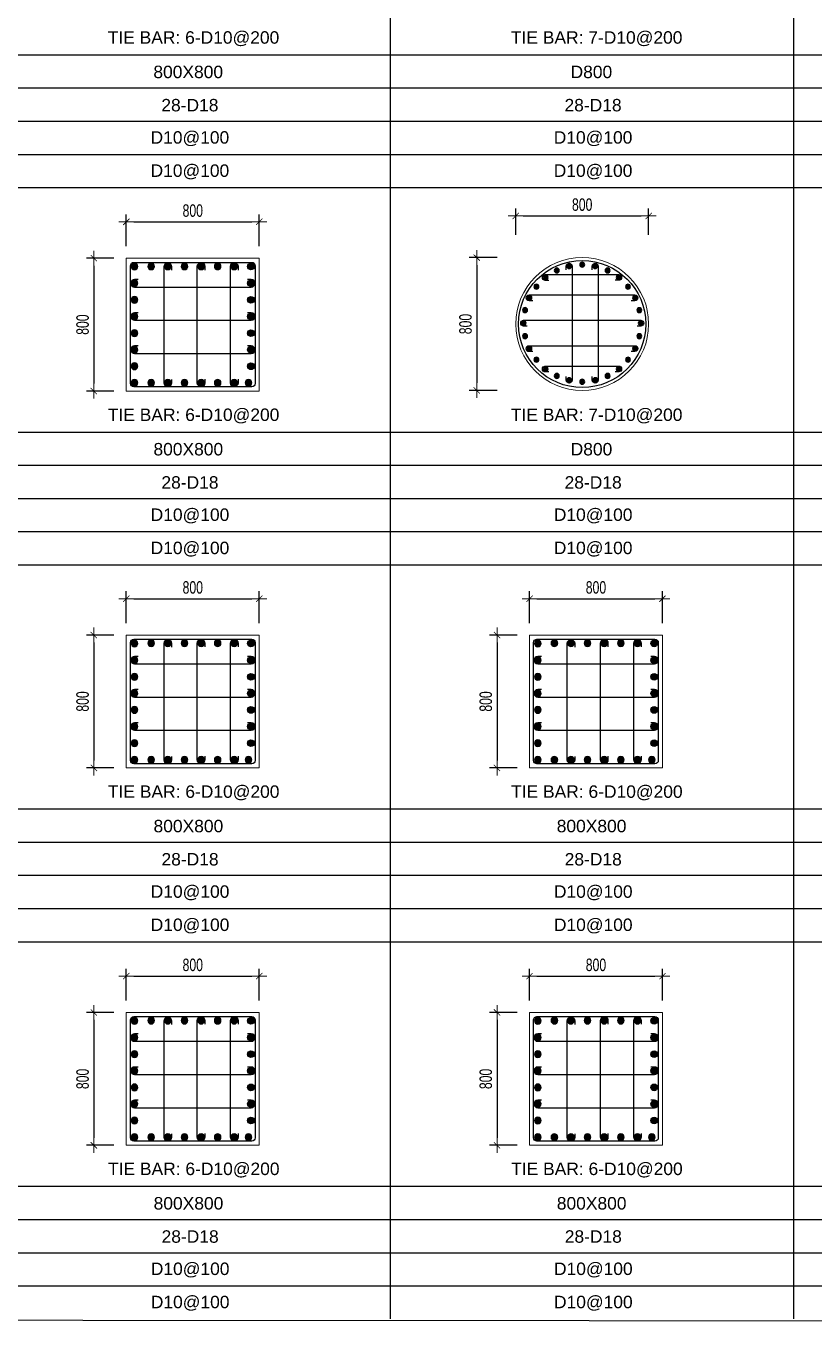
# Model space of a CAD drawing. Header units: millimetres. Extents: x 49323 to 538172, y -39336 to 181761.
# Drawn here: x 273898 to 278641, y 130327 to 138126 of the extents above; entities that cross this region are included whole.
import ezdxf
from ezdxf.enums import TextEntityAlignment as Align

# ---------------------------------------------------------------- set-up
doc = ezdxf.new("R2010")
doc.units = ezdxf.units.MM
doc.linetypes.add('CENTER2', pattern=[1.125, 0.75, -0.125, 0.125, -0.125])
doc.layers.get('Defpoints').update_dxf_attribs({"color": 151, "lineweight": 9})
for name, color, linetype in [('2', 2, 'Continuous'), ('A-ANNO-LEAD', 4, 'Continuous'), ('CEN', 1, 'CENTER2'), ('STL', 3, 'Continuous'), ('TIT1', 3, 'Continuous')]:
    doc.layers.add(name, color=color, linetype=linetype)
doc.layers.add('NDC_S_CONTINUOUS', color=3, linetype='Continuous', lineweight=20)
doc.layers.add('NDC_S_DIM', color=1, linetype='Continuous', lineweight=15)
doc.styles.add('NDC_ARIAL', font='arial.ttf', dxfattribs={"width": 0.85})
doc.styles.add('NDC_DIM', font='', dxfattribs={"width": 0.75})
doc.styles.get('NDC_DIM').set_extended_font_data('Dotum')
doc.dimstyles.new('NDC_dim_30', dxfattribs={"dimscale": 30, "dimtxt": 2.5, "dimasz": 1.5, "dimexe": 1.5, "dimexo": 2.5, "dimgap": 1, "dimtad": 1, "dimdec": 0, "dimzin": 0, "dimdsep": 46, "dimtxsty": 'NDC_DIM', "dimblk": 'DIMMARK', "dimcen": 0.09, "dimdle": 1.2, "dimclrd": 1, "dimclre": 1, "dimclrt": 3, "dimadec": 0, "dimazin": 0, "dimtfac": 1, "dimtdec": 0, "dimtix": 1, "dimtofl": 0, "dimtmove": 0, "dimatfit": 3, "dimfxl": 8, "dimfxlon": 1, "dimtolj": 1, "dimtzin": 0, "dimarcsym": 0})

# ---------------------------------------------------------------- blocks, each defined once
blk = doc.blocks.new('8')
at = {"layer": '2'}
blk.add_hatch(color=256, dxfattribs=at).paths.add_polyline_path([(20, 0, 0.386127), (1.9, 19.9), (-1.9, 19.9, 0.386127), (-20, 0, 1)])
blk.add_circle((0, 0), 20, dxfattribs=at)
blk = doc.blocks.new('5')
at = {"layer": 'CEN', "rotation": 180}
blk.add_blockref('8', (0, 0), dxfattribs=at)
blk = doc.blocks.new('DIMMARK')
at = {"layer": 'NDC_S_DIM', "color": 1}
blk.add_line((-1.5, 0), (1, 0), dxfattribs=at)
at = {"layer": 'NDC_S_DIM', "color": 2, "const_width": 0.1}
blk.add_lwpolyline([(-0.42, -0.42), (0.42, 0.42)], dxfattribs=at)
blk = doc.blocks.new('*D1408')
at = {"layer": 'Defpoints', "color": 0, "ltscale": 40, "transparency": 16777216}
for p in [(275302.3, 132403.9), (274502.3, 132182.6), (275302.3, 132182.6)]:
    blk.add_point(p, dxfattribs=at)
at = {"layer": 'NDC_S_DIM', "color": 1, "lineweight": -2, "ltscale": 40, "transparency": 16777216}
for p, q in [((274502.3, 132257.6), (274502.3, 132448.9)), ((275302.3, 132257.6), (275302.3, 132448.9)), ((274547.3, 132403.9), (275257.3, 132403.9))]:
    blk.add_line(p, q, dxfattribs=at)
at = {"layer": 'NDC_S_DIM', "color": 1, "lineweight": -2, "ltscale": 40, "transparency": 16777216, "xscale": 45, "yscale": 45, "zscale": 45, "rotation": 180}
blk.add_blockref('DIMMARK', (274502.3, 132403.9), dxfattribs=at)
at = {"layer": 'NDC_S_DIM', "color": 1, "lineweight": -2, "ltscale": 40, "transparency": 16777216, "xscale": 45, "yscale": 45, "zscale": 45}
blk.add_blockref('DIMMARK', (275302.3, 132403.9), dxfattribs=at)
at = {"layer": 'NDC_S_DIM', "color": 3, "ltscale": 40, "transparency": 16777216, "insert": (274902.3, 132471.5), "char_height": 75, "attachment_point": 5, "style": 'NDC_DIM'}
blk.add_mtext('\\A1;800', dxfattribs=at)
blk = doc.blocks.new('*D1409')
at = {"layer": 'Defpoints', "color": 0, "ltscale": 40, "transparency": 16777216}
for p in [(274502.3, 132185.1), (274306.9, 131385.1), (274502.3, 131385.1)]:
    blk.add_point(p, dxfattribs=at)
at = {"layer": 'NDC_S_DIM', "color": 1, "lineweight": -2, "ltscale": 40, "transparency": 16777216}
for p, q in [((274427.3, 132185.1), (274261.9, 132185.1)), ((274306.9, 132140.1), (274306.9, 131430.1)), ((274427.3, 131385.1), (274261.9, 131385.1))]:
    blk.add_line(p, q, dxfattribs=at)
at = {"layer": 'NDC_S_DIM', "color": 1, "lineweight": -2, "ltscale": 40, "transparency": 16777216, "xscale": 45, "yscale": 45, "zscale": 45}
for p, rotation in [((274306.9, 132185.1), 90), ((274306.9, 131385.1), 270)]:
    blk.add_blockref('DIMMARK', p, dxfattribs=dict(at, rotation=rotation))
at = {"layer": 'NDC_S_DIM', "color": 3, "ltscale": 40, "transparency": 16777216, "insert": (274239.4, 131785.1), "char_height": 75, "attachment_point": 5, "rotation": 90, "style": 'NDC_DIM'}
blk.add_mtext('\\A1;800', dxfattribs=at)
blk = doc.blocks.new('*D1410')
at = {"layer": 'Defpoints', "color": 0, "ltscale": 40, "transparency": 16777216}
for p in [(275302.3, 134676.8), (274502.3, 134455.4), (275302.3, 134455.4)]:
    blk.add_point(p, dxfattribs=at)
at = {"layer": 'NDC_S_DIM', "color": 1, "lineweight": -2, "ltscale": 40, "transparency": 16777216}
for p, q in [((274502.3, 134530.4), (274502.3, 134721.8)), ((275302.3, 134530.4), (275302.3, 134721.8)), ((274547.3, 134676.8), (275257.3, 134676.8))]:
    blk.add_line(p, q, dxfattribs=at)
at = {"layer": 'NDC_S_DIM', "color": 1, "lineweight": -2, "ltscale": 40, "transparency": 16777216, "xscale": 45, "yscale": 45, "zscale": 45, "rotation": 180}
blk.add_blockref('DIMMARK', (274502.3, 134676.8), dxfattribs=at)
at = {"layer": 'NDC_S_DIM', "color": 1, "lineweight": -2, "ltscale": 40, "transparency": 16777216, "xscale": 45, "yscale": 45, "zscale": 45}
blk.add_blockref('DIMMARK', (275302.3, 134676.8), dxfattribs=at)
at = {"layer": 'NDC_S_DIM', "color": 3, "ltscale": 40, "transparency": 16777216, "insert": (274902.3, 134744.4), "char_height": 75, "attachment_point": 5, "style": 'NDC_DIM'}
blk.add_mtext('\\A1;800', dxfattribs=at)
blk = doc.blocks.new('*D1411')
at = {"layer": 'Defpoints', "color": 0, "ltscale": 40, "transparency": 16777216}
for p in [(274502.3, 134458), (274306.9, 133658), (274502.3, 133658)]:
    blk.add_point(p, dxfattribs=at)
at = {"layer": 'NDC_S_DIM', "color": 1, "lineweight": -2, "ltscale": 40, "transparency": 16777216}
for p, q in [((274427.3, 134458), (274261.9, 134458)), ((274306.9, 134413), (274306.9, 133703)), ((274427.3, 133658), (274261.9, 133658))]:
    blk.add_line(p, q, dxfattribs=at)
at = {"layer": 'NDC_S_DIM', "color": 1, "lineweight": -2, "ltscale": 40, "transparency": 16777216, "xscale": 45, "yscale": 45, "zscale": 45}
for p, rotation in [((274306.9, 134458), 90), ((274306.9, 133658), 270)]:
    blk.add_blockref('DIMMARK', p, dxfattribs=dict(at, rotation=rotation))
at = {"layer": 'NDC_S_DIM', "color": 3, "ltscale": 40, "transparency": 16777216, "insert": (274239.4, 134058), "char_height": 75, "attachment_point": 5, "rotation": 90, "style": 'NDC_DIM'}
blk.add_mtext('\\A1;800', dxfattribs=at)
blk = doc.blocks.new('*D1412')
at = {"layer": 'Defpoints', "color": 0, "ltscale": 40, "transparency": 16777216}
for p in [(275302.3, 136946.2), (274502.3, 136724.9), (275302.3, 136724.9)]:
    blk.add_point(p, dxfattribs=at)
at = {"layer": 'NDC_S_DIM', "color": 1, "lineweight": -2, "ltscale": 40, "transparency": 16777216}
for p, q in [((274502.3, 136799.9), (274502.3, 136991.2)), ((275302.3, 136799.9), (275302.3, 136991.2)), ((274547.3, 136946.2), (275257.3, 136946.2))]:
    blk.add_line(p, q, dxfattribs=at)
at = {"layer": 'NDC_S_DIM', "color": 1, "lineweight": -2, "ltscale": 40, "transparency": 16777216, "xscale": 45, "yscale": 45, "zscale": 45, "rotation": 180}
blk.add_blockref('DIMMARK', (274502.3, 136946.2), dxfattribs=at)
at = {"layer": 'NDC_S_DIM', "color": 1, "lineweight": -2, "ltscale": 40, "transparency": 16777216, "xscale": 45, "yscale": 45, "zscale": 45}
blk.add_blockref('DIMMARK', (275302.3, 136946.2), dxfattribs=at)
at = {"layer": 'NDC_S_DIM', "color": 3, "ltscale": 40, "transparency": 16777216, "insert": (274902.3, 137013.8), "char_height": 75, "attachment_point": 5, "style": 'NDC_DIM'}
blk.add_mtext('\\A1;800', dxfattribs=at)
blk = doc.blocks.new('*D1413')
at = {"layer": 'Defpoints', "color": 0, "ltscale": 40, "transparency": 16777216}
for p in [(274502.3, 136727.4), (274306.9, 135927.4), (274502.3, 135927.4)]:
    blk.add_point(p, dxfattribs=at)
at = {"layer": 'NDC_S_DIM', "color": 1, "lineweight": -2, "ltscale": 40, "transparency": 16777216}
for p, q in [((274427.3, 136727.4), (274261.9, 136727.4)), ((274306.9, 136682.4), (274306.9, 135972.4)), ((274427.3, 135927.4), (274261.9, 135927.4))]:
    blk.add_line(p, q, dxfattribs=at)
at = {"layer": 'NDC_S_DIM', "color": 1, "lineweight": -2, "ltscale": 40, "transparency": 16777216, "xscale": 45, "yscale": 45, "zscale": 45}
for p, rotation in [((274306.9, 136727.4), 90), ((274306.9, 135927.4), 270)]:
    blk.add_blockref('DIMMARK', p, dxfattribs=dict(at, rotation=rotation))
at = {"layer": 'NDC_S_DIM', "color": 3, "ltscale": 40, "transparency": 16777216, "insert": (274239.4, 136327.4), "char_height": 75, "attachment_point": 5, "rotation": 90, "style": 'NDC_DIM'}
blk.add_mtext('\\A1;800', dxfattribs=at)
blk = doc.blocks.new('*D1416')
at = {"layer": 'Defpoints', "color": 0, "ltscale": 40, "transparency": 16777216}
for p in [(277728.4, 132403.9), (276928.4, 132182.6), (277728.4, 132182.6)]:
    blk.add_point(p, dxfattribs=at)
at = {"layer": 'NDC_S_DIM', "color": 1, "lineweight": -2, "ltscale": 40, "transparency": 16777216}
for p, q in [((276928.4, 132257.6), (276928.4, 132448.9)), ((277728.4, 132257.6), (277728.4, 132448.9)), ((276973.4, 132403.9), (277683.4, 132403.9))]:
    blk.add_line(p, q, dxfattribs=at)
at = {"layer": 'NDC_S_DIM', "color": 1, "lineweight": -2, "ltscale": 40, "transparency": 16777216, "xscale": 45, "yscale": 45, "zscale": 45, "rotation": 180}
blk.add_blockref('DIMMARK', (276928.4, 132403.9), dxfattribs=at)
at = {"layer": 'NDC_S_DIM', "color": 1, "lineweight": -2, "ltscale": 40, "transparency": 16777216, "xscale": 45, "yscale": 45, "zscale": 45}
blk.add_blockref('DIMMARK', (277728.4, 132403.9), dxfattribs=at)
at = {"layer": 'NDC_S_DIM', "color": 3, "ltscale": 40, "transparency": 16777216, "insert": (277328.4, 132471.5), "char_height": 75, "attachment_point": 5, "style": 'NDC_DIM'}
blk.add_mtext('\\A1;800', dxfattribs=at)
blk = doc.blocks.new('*D1417')
at = {"layer": 'Defpoints', "color": 0, "ltscale": 40, "transparency": 16777216}
for p in [(276928.4, 132185.1), (276733, 131385.1), (276928.4, 131385.1)]:
    blk.add_point(p, dxfattribs=at)
at = {"layer": 'NDC_S_DIM', "color": 1, "lineweight": -2, "ltscale": 40, "transparency": 16777216}
for p, q in [((276853.4, 132185.1), (276688, 132185.1)), ((276733, 132140.1), (276733, 131430.1)), ((276853.4, 131385.1), (276688, 131385.1))]:
    blk.add_line(p, q, dxfattribs=at)
at = {"layer": 'NDC_S_DIM', "color": 1, "lineweight": -2, "ltscale": 40, "transparency": 16777216, "xscale": 45, "yscale": 45, "zscale": 45}
for p, rotation in [((276733, 132185.1), 90), ((276733, 131385.1), 270)]:
    blk.add_blockref('DIMMARK', p, dxfattribs=dict(at, rotation=rotation))
at = {"layer": 'NDC_S_DIM', "color": 3, "ltscale": 40, "transparency": 16777216, "insert": (276665.5, 131785.1), "char_height": 75, "attachment_point": 5, "rotation": 90, "style": 'NDC_DIM'}
blk.add_mtext('\\A1;800', dxfattribs=at)
blk = doc.blocks.new('*D1418')
at = {"layer": 'Defpoints', "color": 0, "ltscale": 40, "transparency": 16777216}
for p in [(277728.4, 134676.8), (276928.4, 134455.4), (277728.4, 134455.4)]:
    blk.add_point(p, dxfattribs=at)
at = {"layer": 'NDC_S_DIM', "color": 1, "lineweight": -2, "ltscale": 40, "transparency": 16777216}
for p, q in [((276928.4, 134530.4), (276928.4, 134721.8)), ((277728.4, 134530.4), (277728.4, 134721.8)), ((276973.4, 134676.8), (277683.4, 134676.8))]:
    blk.add_line(p, q, dxfattribs=at)
at = {"layer": 'NDC_S_DIM', "color": 1, "lineweight": -2, "ltscale": 40, "transparency": 16777216, "xscale": 45, "yscale": 45, "zscale": 45, "rotation": 180}
blk.add_blockref('DIMMARK', (276928.4, 134676.8), dxfattribs=at)
at = {"layer": 'NDC_S_DIM', "color": 1, "lineweight": -2, "ltscale": 40, "transparency": 16777216, "xscale": 45, "yscale": 45, "zscale": 45}
blk.add_blockref('DIMMARK', (277728.4, 134676.8), dxfattribs=at)
at = {"layer": 'NDC_S_DIM', "color": 3, "ltscale": 40, "transparency": 16777216, "insert": (277328.4, 134744.4), "char_height": 75, "attachment_point": 5, "style": 'NDC_DIM'}
blk.add_mtext('\\A1;800', dxfattribs=at)
blk = doc.blocks.new('*D1419')
at = {"layer": 'Defpoints', "color": 0, "ltscale": 40, "transparency": 16777216}
for p in [(276928.4, 134458), (276733, 133658), (276928.4, 133658)]:
    blk.add_point(p, dxfattribs=at)
at = {"layer": 'NDC_S_DIM', "color": 1, "lineweight": -2, "ltscale": 40, "transparency": 16777216}
for p, q in [((276853.4, 134458), (276688, 134458)), ((276733, 134413), (276733, 133703)), ((276853.4, 133658), (276688, 133658))]:
    blk.add_line(p, q, dxfattribs=at)
at = {"layer": 'NDC_S_DIM', "color": 1, "lineweight": -2, "ltscale": 40, "transparency": 16777216, "xscale": 45, "yscale": 45, "zscale": 45}
for p, rotation in [((276733, 134458), 90), ((276733, 133658), 270)]:
    blk.add_blockref('DIMMARK', p, dxfattribs=dict(at, rotation=rotation))
at = {"layer": 'NDC_S_DIM', "color": 3, "ltscale": 40, "transparency": 16777216, "insert": (276665.5, 134058), "char_height": 75, "attachment_point": 5, "rotation": 90, "style": 'NDC_DIM'}
blk.add_mtext('\\A1;800', dxfattribs=at)
blk = doc.blocks.new('*D1632')
at = {"layer": 'Defpoints', "color": 0, "ltscale": 40, "transparency": 16777216}
for p in [(277645.5, 136982.1), (276845.5, 136793.9), (277645.5, 136793.9)]:
    blk.add_point(p, dxfattribs=at)
at = {"layer": 'NDC_S_DIM', "color": 1, "lineweight": -2, "ltscale": 40, "transparency": 16777216}
for p, q in [((276845.5, 136868.9), (276845.5, 137027.1)), ((276890.5, 136982.1), (277600.5, 136982.1)), ((277645.5, 136868.9), (277645.5, 137027.1))]:
    blk.add_line(p, q, dxfattribs=at)
at = {"layer": 'NDC_S_DIM', "color": 1, "lineweight": -2, "ltscale": 40, "transparency": 16777216, "xscale": 45, "yscale": 45, "zscale": 45, "rotation": 180}
blk.add_blockref('DIMMARK', (276845.5, 136982.1), dxfattribs=at)
at = {"layer": 'NDC_S_DIM', "color": 1, "lineweight": -2, "ltscale": 40, "transparency": 16777216, "xscale": 45, "yscale": 45, "zscale": 45}
blk.add_blockref('DIMMARK', (277645.5, 136982.1), dxfattribs=at)
at = {"layer": 'NDC_S_DIM', "color": 3, "ltscale": 40, "transparency": 16777216, "insert": (277245.5, 137049.7), "char_height": 75, "attachment_point": 5, "style": 'NDC_DIM'}
blk.add_mtext('\\A1;800', dxfattribs=at)
blk = doc.blocks.new('*D1633')
at = {"layer": 'Defpoints', "color": 0, "ltscale": 40, "transparency": 16777216}
for p in [(276808.3, 136731), (276611, 135931), (276808.3, 135931)]:
    blk.add_point(p, dxfattribs=at)
at = {"layer": 'NDC_S_DIM', "color": 1, "lineweight": -2, "ltscale": 40, "transparency": 16777216}
for p, q in [((276733.3, 136731), (276566, 136731)), ((276611, 136686), (276611, 135976)), ((276733.3, 135931), (276566, 135931))]:
    blk.add_line(p, q, dxfattribs=at)
at = {"layer": 'NDC_S_DIM', "color": 1, "lineweight": -2, "ltscale": 40, "transparency": 16777216, "xscale": 45, "yscale": 45, "zscale": 45}
for p, rotation in [((276611, 136731), 90), ((276611, 135931), 270)]:
    blk.add_blockref('DIMMARK', p, dxfattribs=dict(at, rotation=rotation))
at = {"layer": 'NDC_S_DIM', "color": 3, "ltscale": 40, "transparency": 16777216, "insert": (276543.5, 136331), "char_height": 75, "attachment_point": 5, "rotation": 90, "style": 'NDC_DIM'}
blk.add_mtext('\\A1;800', dxfattribs=at)
blk = doc.blocks.new('*U1079')
at = {"layer": 'STL', "xscale": -0.75, "yscale": 0.75, "zscale": 0.75, "rotation": 292.5000000000001}
blk.add_blockref('5', (0, 0), dxfattribs=at)
blk = doc.blocks.new('*U1078')
at = {"layer": 'NDC_S_DIM', "color": 0, "linetype": 'ByBlock', "lineweight": -2, "transparency": 16777216}
for p, rotation in [((-25527, 37966), 282.8571428571415), ((-25448.4, 37973.7), 269.9999999999987), ((-25370.1, 37963.8), 257.1428571428559), ((-25669.3, 37900), 308.571428571427), ((-25601.8, 37941), 295.7142857142843), ((-25296, 37936.7), 244.2857142857131), ((-25229.7, 37893.7), 231.4285714285703), ((-25725.9, 37844.9), 321.4285714285699), ((-25174.7, 37837.1), 218.5714285714274), ((-25768.8, 37778.7), 334.2857142857127), ((-25133.6, 37769.7), 205.7142857142847), ((-25796, 37704.6), 347.1428571428555), ((-25108.6, 37694.8), 192.8571428571419), ((-25100.9, 37616.2), 180), ((-25798.2, 37547.7), 12.8571428571428), ((-25110.9, 37537.9), 167.1428571428563), ((-25773.2, 37472.8), 25.71428571428561), ((-25138, 37463.8), 154.2857142857135), ((-25732.1, 37405.4), 38.57142857142841), ((-25677.1, 37348.8), 51.42857142857117), ((-25237.5, 37342.5), 128.5714285714279), ((-25180.9, 37397.6), 141.4285714285707), ((-25610.9, 37305.8), 64.28571428571395), ((-25536.7, 37278.7), 77.14285714285676), ((-25458.4, 37268.7), 89.99999999999955), ((-25379.8, 37276.5), 102.8571428571423), ((-25305, 37301.5), 115.7142857142852)]:
    blk.add_blockref('*U1079', p, dxfattribs=dict(at, rotation=rotation))
blk.add_blockref('*U1079', (-25805.9, 37626.2), dxfattribs=at)

msp = doc.modelspace()

# ---------------------------------------------------------------- linework, layer by layer
at = {"layer": '2', "lineweight": -2, "ltscale": 1000}
for points in [[(275277.3, 136682.4), (275277.3, 135972.4, -0.414214), (275257.3, 135952.4), (274547.3, 135952.4, -0.414214), (274527.3, 135972.4), (274527.3, 136682.4, -0.414214), (274547.3, 136702.4), (275257.3, 136702.4, -0.414214)], [(275277.3, 134413), (275277.3, 133703, -0.414214), (275257.3, 133683), (274547.3, 133683, -0.414214), (274527.3, 133703), (274527.3, 134413, -0.414214), (274547.3, 134433), (275257.3, 134433, -0.414214)], [(275277.3, 132140.1), (275277.3, 131430.1, -0.414214), (275257.3, 131410.1), (274547.3, 131410.1, -0.414214), (274527.3, 131430.1), (274527.3, 132140.1, -0.414214), (274547.3, 132160.1), (275257.3, 132160.1, -0.414214)]]:
    msp.add_lwpolyline(points, format="xyb", close=True, dxfattribs=at)
at = {"layer": '2'}
for points in [[(274774.6, 135997.1), (274774.6, 135974.9, -1), (274729.5, 135974.9), (274729.5, 136676.9, -1), (274774.6, 136676.9), (274774.6, 136654.8)], [(274974.6, 135998.5), (274974.6, 135976.4, -1), (274929.5, 135976.4), (274929.5, 136678.4, -1), (274974.6, 136678.4), (274974.6, 136656.3)], [(275174.6, 135998.5), (275174.6, 135976.4, -1), (275129.5, 135976.4), (275129.5, 136678.4, -1), (275174.6, 136678.4), (275174.6, 136656.3)], [(274574.2, 136599), (274552, 136599, 1), (274552, 136553.9), (275254.1, 136553.9, 1), (275254.1, 136599), (275232, 136599)], [(274574.2, 136399), (274552, 136399, 1), (274552, 136353.9), (275254.1, 136353.9, 1), (275254.1, 136399), (275232, 136399)], [(274574.2, 136199), (274552, 136199, 1), (274552, 136153.9), (275254.1, 136153.9, 1), (275254.1, 136199), (275232, 136199)], [(274774.6, 133727.6), (274774.6, 133705.5, -1), (274729.5, 133705.5), (274729.5, 134407.5, -1), (274774.6, 134407.5), (274774.6, 134385.3)], [(274974.6, 133729.1), (274974.6, 133707, -1), (274929.5, 133707), (274929.5, 134409, -1), (274974.6, 134409), (274974.6, 134386.8)], [(275174.6, 133729.1), (275174.6, 133707, -1), (275129.5, 133707), (275129.5, 134409, -1), (275174.6, 134409), (275174.6, 134386.8)], [(274574.2, 134329.5), (274552, 134329.5, 1), (274552, 134284.5), (275254.1, 134284.5, 1), (275254.1, 134329.5), (275232, 134329.5)], [(274574.2, 134129.5), (274552, 134129.5, 1), (274552, 134084.5), (275254.1, 134084.5, 1), (275254.1, 134129.5), (275232, 134129.5)], [(274574.2, 133929.5), (274552, 133929.5, 1), (274552, 133884.5), (275254.1, 133884.5, 1), (275254.1, 133929.5), (275232, 133929.5)], [(274774.6, 131454.8), (274774.6, 131432.6, -1), (274729.5, 131432.6), (274729.5, 132134.6, -1), (274774.6, 132134.6), (274774.6, 132112.5)], [(274974.6, 131456.2), (274974.6, 131434.1, -1), (274929.5, 131434.1), (274929.5, 132136.1, -1), (274974.6, 132136.1), (274974.6, 132114)], [(275174.6, 131456.2), (275174.6, 131434.1, -1), (275129.5, 131434.1), (275129.5, 132136.1, -1), (275174.6, 132136.1), (275174.6, 132114)], [(274574.2, 132056.7), (274552, 132056.7, 1), (274552, 132011.6), (275254.1, 132011.6, 1), (275254.1, 132056.7), (275232, 132056.7)], [(274574.2, 131856.7), (274552, 131856.7, 1), (274552, 131811.6), (275254.1, 131811.6, 1), (275254.1, 131856.7), (275232, 131856.7)], [(274574.2, 131656.7), (274552, 131656.7, 1), (274552, 131611.6), (275254.1, 131611.6, 1), (275254.1, 131656.7), (275232, 131656.7)]]:
    msp.add_lwpolyline(points, format="xyb", dxfattribs=at)
at = {"layer": '2', "elevation": 0}
for points in [[(277149.6, 136657.6), (277149.6, 136679.7, -1), (277184.6, 136679.7), (277184.6, 135992.4, -1), (277149.6, 135992.4), (277149.6, 136014.5)], [(277306.5, 136657.6), (277306.5, 136679.7, -1), (277341.5, 136679.7), (277341.5, 135992.4, -1), (277306.5, 135992.4), (277306.5, 136014.5)], [(277045.7, 136593.7), (277023.6, 136593.7, -1), (277023.6, 136628.7), (277465.3, 136629.2, -1), (277465.3, 136594.2), (277443.2, 136594.2)], [(276947.9, 136471), (276925.7, 136471, -1), (276925.7, 136506), (277563.2, 136506.5, -1), (277563.2, 136471.5), (277541, 136471.5)], [(276915.1, 136318.5), (276893, 136318.5, -1), (276893, 136353.6), (277598, 136353.6, -1), (277598, 136318.5), (277575.9, 136318.5)], [(276947.9, 136165.1), (276925.7, 136165.1, -1), (276925.7, 136200.1), (277563.2, 136200.6, -1), (277563.2, 136165.6), (277541, 136165.6)], [(277045.7, 136042.4), (277023.6, 136042.4, -1), (277023.6, 136077.5), (277465.3, 136077.9, -1), (277465.3, 136042.9), (277443.2, 136042.9)], [(277200.7, 133727.6), (277200.7, 133705.5, -1), (277155.6, 133705.5), (277155.6, 134407.5, -1), (277200.7, 134407.5), (277200.7, 134385.3)], [(277400.7, 133729.1), (277400.7, 133707, -1), (277355.6, 133707), (277355.6, 134409, -1), (277400.7, 134409), (277400.7, 134386.8)], [(277600.7, 133729.1), (277600.7, 133707, -1), (277555.6, 133707), (277555.6, 134409, -1), (277600.7, 134409), (277600.7, 134386.8)], [(277000.3, 134329.5), (276978.1, 134329.5, 1), (276978.1, 134284.5), (277680.2, 134284.5, 1), (277680.2, 134329.5), (277658.1, 134329.5)], [(277000.3, 134129.5), (276978.1, 134129.5, 1), (276978.1, 134084.5), (277680.2, 134084.5, 1), (277680.2, 134129.5), (277658.1, 134129.5)], [(277000.3, 133929.5), (276978.1, 133929.5, 1), (276978.1, 133884.5), (277680.2, 133884.5, 1), (277680.2, 133929.5), (277658.1, 133929.5)], [(277200.7, 131454.8), (277200.7, 131432.6, -1), (277155.6, 131432.6), (277155.6, 132134.6, -1), (277200.7, 132134.6), (277200.7, 132112.5)], [(277400.7, 131456.2), (277400.7, 131434.1, -1), (277355.6, 131434.1), (277355.6, 132136.1, -1), (277400.7, 132136.1), (277400.7, 132114)], [(277600.7, 131456.2), (277600.7, 131434.1, -1), (277555.6, 131434.1), (277555.6, 132136.1, -1), (277600.7, 132136.1), (277600.7, 132114)], [(277000.3, 132056.7), (276978.1, 132056.7, 1), (276978.1, 132011.6), (277680.2, 132011.6, 1), (277680.2, 132056.7), (277658.1, 132056.7)], [(277000.3, 131856.7), (276978.1, 131856.7, 1), (276978.1, 131811.6), (277680.2, 131811.6, 1), (277680.2, 131856.7), (277658.1, 131856.7)], [(277000.3, 131656.7), (276978.1, 131656.7, 1), (276978.1, 131611.6), (277680.2, 131611.6, 1), (277680.2, 131656.7), (277658.1, 131656.7)]]:
    msp.add_lwpolyline(points, format="xyb", dxfattribs=at)
at = {"layer": '2', "lineweight": -2, "ltscale": 1000, "elevation": 0}
for points in [[(277703.4, 134413), (277703.4, 133703, -0.414214), (277683.4, 133683), (276973.4, 133683, -0.414214), (276953.4, 133703), (276953.4, 134413, -0.414214), (276973.4, 134433), (277683.4, 134433, -0.414214)], [(277703.4, 132140.1), (277703.4, 131430.1, -0.414214), (277683.4, 131410.1), (276973.4, 131410.1, -0.414214), (276953.4, 131430.1), (276953.4, 132140.1, -0.414214), (276973.4, 132160.1), (277683.4, 132160.1, -0.414214)]]:
    msp.add_lwpolyline(points, format="xyb", close=True, dxfattribs=at)
at = {"layer": '2', "lineweight": -2, "ltscale": 1000}
msp.add_circle((277245.5, 136331), 382.5, dxfattribs=at)
at = {"layer": 'A-ANNO-LEAD'}
msp.add_lwpolyline([(262048.7, 130339.8), (283383.7, 130326.6), (283383.7, 146946.6), (262048.7, 146959.8)], close=True, dxfattribs=at)
at = {"layer": 'NDC_S_CONTINUOUS', "ltscale": 70}
for points in [[(275302.3, 136727.4), (275302.3, 135927.4), (274502.3, 135927.4), (274502.3, 136727.4), (275302.3, 136727.4)], [(275302.3, 134458), (275302.3, 133658), (274502.3, 133658), (274502.3, 134458), (275302.3, 134458)], [(275302.3, 132185.1), (275302.3, 131385.1), (274502.3, 131385.1), (274502.3, 132185.1), (275302.3, 132185.1)]]:
    msp.add_lwpolyline(points, dxfattribs=at)
at = {"layer": 'NDC_S_CONTINUOUS', "ltscale": 70, "elevation": 0}
for points in [[(277728.4, 134458), (277728.4, 133658), (276928.4, 133658), (276928.4, 134458), (277728.4, 134458)], [(277728.4, 132185.1), (277728.4, 131385.1), (276928.4, 131385.1), (276928.4, 132185.1), (277728.4, 132185.1)]]:
    msp.add_lwpolyline(points, dxfattribs=at)
at = {"layer": 'NDC_S_CONTINUOUS', "ltscale": 70}
msp.add_circle((277245.5, 136331), 400, dxfattribs=at)
at = {"layer": 'TIT1'}
for p, q in [((276091, 146474.5), (276091, 130339.8)), ((278517.1, 146474.5), (278517.1, 130339.8)), ((283382.1, 137150.5), (262047.1, 137150.5)), ((283382.6, 134878.6), (262047.6, 134878.6)), ((283383.1, 132609.1), (262048.2, 132609.1))]:
    msp.add_line(p, q, dxfattribs=at)
at = {"layer": 'TIT1', "color": 8}
for p, q in [((283369.3, 137950.5), (262675, 137950.5)), ((283369.3, 137750.5), (262675, 137750.5)), ((283369.3, 137550.5), (262675, 137550.5)), ((283369.3, 137350.5), (263104.2, 137350.5)), ((283382.6, 135678.6), (262675.5, 135678.6)), ((283382.6, 135478.6), (262675.5, 135478.6)), ((283382.6, 135278.6), (262675.5, 135278.6)), ((283382.6, 135078.6), (263104.7, 135078.6)), ((283383.1, 133409.1), (262676, 133409.1)), ((283383.1, 133209.1), (262676, 133209.1)), ((283383.1, 133009.1), (262676, 133009.1)), ((283383.1, 132809.1), (263105.2, 132809.1)), ((283383.7, 131136.3), (262676.6, 131136.3)), ((283383.7, 130936.3), (262676.6, 130936.3)), ((283383.7, 130736.3), (262676.6, 130736.3)), ((283383.7, 130536.3), (263105.8, 130536.3))]:
    msp.add_line(p, q, dxfattribs=at)

# ---------------------------------------------------------------- block references
at = {"layer": 'NDC_S_DIM', "rotation": 0.8126515942541631}
msp.add_blockref('*U1078', (303230, 99079.6), dxfattribs=at)
at = {"layer": 'STL', "xscale": -1}
for p in [(274552, 136677.4), (274552, 136576.5), (274552, 136476.5), (274552, 136376.5), (274552, 136276.5), (274552, 136176.5), (274552, 136076.5), (274552, 135976.5), (274552, 134408), (276978.1, 134408), (274552, 134307), (276978.1, 134307), (274552, 134207), (276978.1, 134207), (274552, 134107), (276978.1, 134107), (274552, 134007), (276978.1, 134007), (274552, 133907), (276978.1, 133907), (274552, 133807), (276978.1, 133807), (274552, 133707), (276978.1, 133707), (274552, 132135.1), (276978.1, 132135.1), (274552, 132034.2), (276978.1, 132034.2), (274552, 131934.2), (276978.1, 131934.2), (274552, 131834.2), (276978.1, 131834.2), (274552, 131734.2), (276978.1, 131734.2), (274552, 131634.2), (276978.1, 131634.2), (274552, 131534.2), (276978.1, 131534.2), (274552, 131434.2), (276978.1, 131434.2)]:
    msp.add_blockref('5', p, dxfattribs=at)
at = {"layer": 'STL', "xscale": -1, "rotation": 270}
for p in [(274652, 136678.4), (274752, 136678.4), (274852, 136678.4), (274952, 136678.4), (275052, 136678.4), (275152, 136678.4), (274552, 135976.5), (274652, 135976.5), (274752, 135976.5), (274852, 135976.5), (274952, 135976.5), (275052, 135976.5), (275152, 135976.5), (275238, 135976.5), (274652, 134409), (274752, 134409), (274852, 134409), (274952, 134409), (275052, 134409), (275152, 134409), (277078.1, 134409), (277178.1, 134409), (277278.1, 134409), (277378.1, 134409), (277478.1, 134409), (277578.1, 134409), (274552, 133707), (274652, 133707), (274752, 133707), (274852, 133707), (274952, 133707), (275052, 133707), (275152, 133707), (275238, 133707), (276978.1, 133707), (277078.1, 133707), (277178.1, 133707), (277278.1, 133707), (277378.1, 133707), (277478.1, 133707), (277578.1, 133707), (277664.1, 133707), (274652, 132136.1), (274752, 132136.1), (274852, 132136.1), (274952, 132136.1), (275052, 132136.1), (275152, 132136.1), (277078.1, 132136.1), (277178.1, 132136.1), (277278.1, 132136.1), (277378.1, 132136.1), (277478.1, 132136.1), (277578.1, 132136.1), (274552, 131434.2), (274652, 131434.2), (274752, 131434.2), (274852, 131434.2), (274952, 131434.2), (275052, 131434.2), (275152, 131434.2), (275238, 131434.2), (276978.1, 131434.2), (277078.1, 131434.2), (277178.1, 131434.2), (277278.1, 131434.2), (277378.1, 131434.2), (277478.1, 131434.2), (277578.1, 131434.2), (277664.1, 131434.2)]:
    msp.add_blockref('5', p, dxfattribs=at)
at = {"layer": 'STL'}
for p in [(275252.5, 136677.4), (275252.5, 136576.5), (275252.5, 136476.5), (275252.5, 136376.5), (275252.5, 136276.5), (275252.5, 136176.5), (275252.5, 136076.5), (275252.5, 134408), (277678.6, 134408), (275252.5, 134307), (277678.6, 134307), (275252.5, 134207), (277678.6, 134207), (275252.5, 134107), (277678.6, 134107), (275252.5, 134007), (277678.6, 134007), (275252.5, 133907), (277678.6, 133907), (275252.5, 133807), (277678.6, 133807), (275252.5, 132135.1), (277678.6, 132135.1), (275252.5, 132034.2), (277678.6, 132034.2), (275252.5, 131934.2), (277678.6, 131934.2), (275252.5, 131834.2), (277678.6, 131834.2), (275252.5, 131734.2), (277678.6, 131734.2), (275252.5, 131634.2), (277678.6, 131634.2), (275252.5, 131534.2), (277678.6, 131534.2)]:
    msp.add_blockref('5', p, dxfattribs=at)

# ---------------------------------------------------------------- texts
at = {"layer": 'TIT1', "style": 'NDC_ARIAL'}
for s, p in [('TIE BAR: 6-D10@200', (274906.6, 138051.1)), ('TIE BAR: 7-D10@200', (277332.7, 138051.1)), ('800X800', (274874.8, 137849.2)), ('D800', (277300.9, 137849.2)), ('28-D18', (274884.9, 137649.2)), ('28-D18', (277311, 137649.2)), ('D10@100', (274884.9, 137449.2)), ('D10@100', (277311, 137449.2)), ('D10@100', (274884.9, 137249.2)), ('D10@100', (277311, 137249.2)), ('TIE BAR: 6-D10@200', (274907.2, 135779.2)), ('TIE BAR: 7-D10@200', (277332.7, 135779.2)), ('800X800', (274875.3, 135577.3)), ('D800', (277301.4, 135577.3)), ('28-D18', (274885.4, 135377.3)), ('28-D18', (277311.5, 135377.3)), ('D10@100', (274885.4, 135177.3)), ('D10@100', (277311.5, 135177.3)), ('D10@100', (274885.4, 134977.3)), ('D10@100', (277311.5, 134977.3)), ('TIE BAR: 6-D10@200', (274907.7, 133509.7)), ('TIE BAR: 6-D10@200', (277333.8, 133509.7)), ('800X800', (274875.9, 133307.8)), ('800X800', (277302, 133307.8)), ('28-D18', (274885.9, 133107.8)), ('28-D18', (277312, 133107.8)), ('D10@100', (274885.9, 132907.8)), ('D10@100', (277312, 132907.8)), ('D10@100', (274885.9, 132707.8)), ('D10@100', (277312, 132707.8)), ('TIE BAR: 6-D10@200', (274908.2, 131238)), ('TIE BAR: 6-D10@200', (277334.3, 131238)), ('800X800', (274876.4, 131036.1)), ('800X800', (277302.5, 131036.1)), ('28-D18', (274886.4, 130836.1)), ('28-D18', (277312.5, 130836.1)), ('D10@100', (274886.4, 130636.1)), ('D10@100', (277312.5, 130636.1)), ('D10@100', (274886.4, 130436.1)), ('D10@100', (277312.5, 130436.1))]:
    msp.add_text(s, height=75, dxfattribs=at).set_placement(p, align=Align.MIDDLE)

# ---------------------------------------------------------------- dimensions: what is measured, and where the dimension line sits
at = {"layer": 'NDC_S_DIM', "ltscale": 40}
for base, p1, p2, picture, middle in [((275302.3, 136946.2), (274502.3, 136724.9), (275302.3, 136724.9), '*D1412', (274902.3, 137013.8)), ((277645.5, 136982.1), (276845.5, 136793.9), (277645.5, 136793.9), '*D1632', (277245.5, 137049.7)), ((275302.3, 134676.8), (274502.3, 134455.4), (275302.3, 134455.4), '*D1410', (274902.3, 134744.4)), ((277728.4, 134676.8), (276928.4, 134455.4), (277728.4, 134455.4), '*D1418', (277328.4, 134744.4)), ((275302.3, 132403.9), (274502.3, 132182.6), (275302.3, 132182.6), '*D1408', (274902.3, 132471.5)), ((277728.4, 132403.9), (276928.4, 132182.6), (277728.4, 132182.6), '*D1416', (277328.4, 132471.5))]:
    dim = msp.add_linear_dim(base=base, p1=p1, p2=p2, dimstyle='NDC_dim_30', dxfattribs=at)
    dim.commit()
    dim.dimension.update_dxf_attribs({"geometry": picture, "text_midpoint": middle})
for base, p1, p2, picture, middle in [((274306.9, 135927.4), (274502.3, 136727.4), (274502.3, 135927.4), '*D1413', (274239.4, 136327.4)), ((276611, 135931), (276808.3, 136731), (276808.3, 135931), '*D1633', (276543.5, 136331)), ((274306.9, 133658), (274502.3, 134458), (274502.3, 133658), '*D1411', (274239.4, 134058)), ((276733, 133658), (276928.4, 134458), (276928.4, 133658), '*D1419', (276665.5, 134058)), ((274306.9, 131385.1), (274502.3, 132185.1), (274502.3, 131385.1), '*D1409', (274239.4, 131785.1)), ((276733, 131385.1), (276928.4, 132185.1), (276928.4, 131385.1), '*D1417', (276665.5, 131785.1))]:
    dim = msp.add_linear_dim(base=base, p1=p1, p2=p2, angle=90, dimstyle='NDC_dim_30', dxfattribs=at)
    dim.commit()
    dim.dimension.update_dxf_attribs({"geometry": picture, "text_midpoint": middle})

doc.saveas('drawing.dxf')
